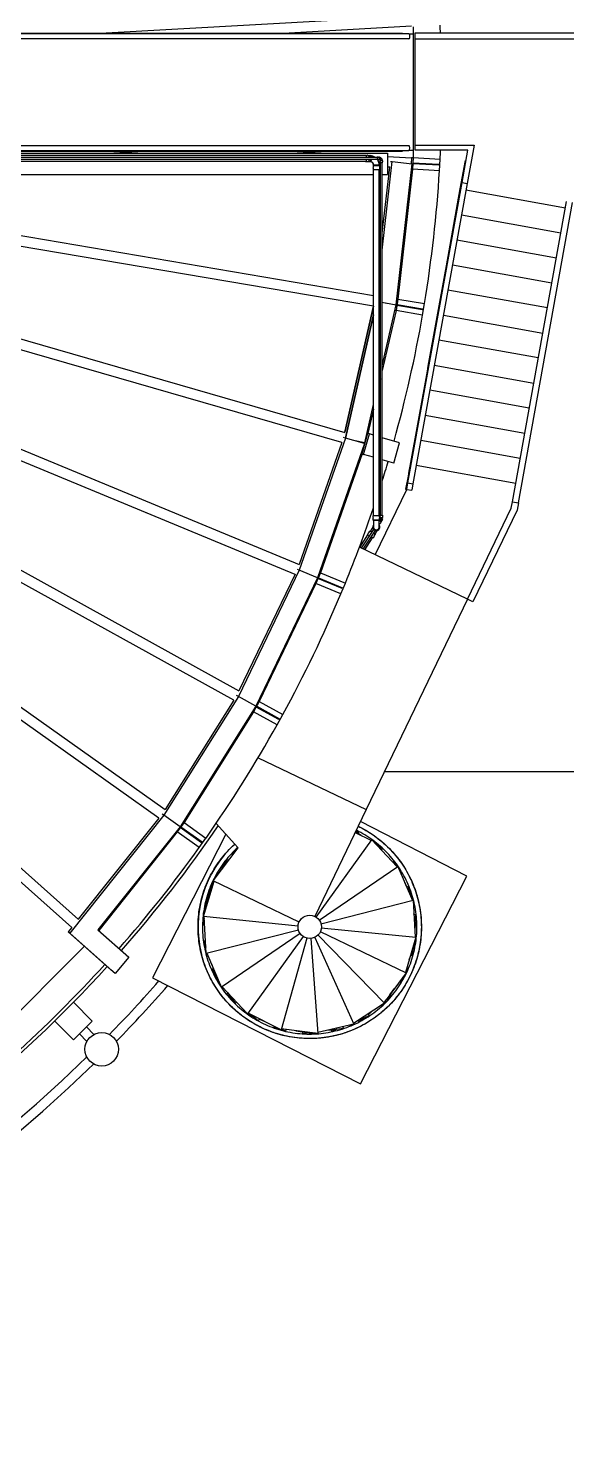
# Model space of a CAD drawing. Header units: millimetres. Extents: x 0 to 157650, y 0 to 89100.
# Drawn here: x 34618 to 39687, y 18890 to 32286 of the extents above; entities that cross this region are included whole.
import ezdxf

# ---------------------------------------------------------------- set-up
doc = ezdxf.new("R2010")
doc.units = ezdxf.units.MM
doc.header["$LTSCALE"] = 150
doc.layers.add('Visible', color=7, linetype='Continuous', lineweight=25)

msp = doc.modelspace()

# ---------------------------------------------------------------- linework, layer by layer
at = {"layer": 'Visible', "color": 9, "true_color": 0xc0c0c0}
for p, q in [((35293, 32242), (38220, 32406)), ((38226, 32307), (37075, 32242)), ((38242, 32302), (38242, 32236)), ((38202, 32236), (28892, 32236)), ((38202, 32188), (28898, 32188)), ((28912, 32242), (38142, 32242)), ((38142, 32236), (38142, 32242)), ((38202, 32236), (38242, 32236)), ((38242, 32236), (38242, 31136)), ((38262, 32244), (39840, 32244)), ((38262, 32186), (38262, 32244)), ((39782, 32186), (38262, 32186)), ((38262, 31186), (38262, 32186)), ((38242, 31686), (38242, 31070)), ((28883, 31111), (38001, 31111)), ((28892, 31136), (38202, 31136)), ((28898, 31184), (38202, 31184)), ((28912, 31130), (38142, 31130)), ((37796, 31088), (28981, 31088)), ((35647, 31111), (35308, 31130)), ((37093, 31130), (37432, 31111)), ((37796, 31090), (37807, 31090)), ((37819, 31090), (37834, 31090)), ((37840, 31087), (37836, 31090)), ((38001, 31111), (38001, 30911)), ((38001, 31079), (38226, 31066)), ((38142, 31136), (38142, 31130)), ((38242, 31136), (38202, 31136)), ((38262, 31138), (38262, 31186)), ((38262, 31186), (38815, 31186)), ((38757, 31138), (38262, 31138)), ((38702, 30835), (38757, 31138)), ((38815, 31186), (38750, 30826)), ((37904, 31052), (28870, 31052)), ((37904, 31070), (28874, 31070)), ((37796, 31034), (28981, 31034)), ((37796, 31032), (37807, 31032)), ((37819, 31032), (37834, 31032)), ((37839, 31034), (37836, 31032)), ((37868, 30999), (37866, 30996)), ((37866, 30996), (37924, 30996)), ((37866, 30996), (37866, 30977)), ((37866, 30967), (37866, 30956)), ((37866, 30956), (37924, 30956)), ((37868, 27694), (37868, 30956)), ((37911, 31072), (37904, 31072)), ((37911, 31050), (37904, 31050)), ((37925, 31072), (37918, 31072)), ((37925, 31050), (37918, 31050)), ((37922, 31000), (37924, 30996)), ((37922, 27694), (37922, 30956)), ((37924, 30996), (37924, 30977)), ((37924, 30967), (37924, 30956)), ((37929, 31069), (37926, 31071)), ((37928, 31052), (37926, 31050)), ((37933, 31046), (37931, 31043)), ((37953, 31043), (37931, 31043)), ((37931, 31034), (37931, 31043)), ((37931, 31021), (37931, 31028)), ((37953, 31021), (37931, 31021)), ((37933, 27701), (37933, 31021)), ((37951, 31047), (37953, 31043)), ((37951, 30196), (38045, 31031)), ((37951, 27701), (37951, 31021)), ((37951, 30358), (38021, 30978)), ((37953, 31034), (37953, 31043)), ((37953, 31021), (37953, 31028)), ((38022, 30978), (38001, 30979)), ((38028, 31033), (38045, 31031)), ((38045, 31031), (38232, 31010)), ((38082, 29683), (38232, 31010)), ((38236, 30961), (38098, 29736)), ((38226, 31066), (38223, 31011)), ((38226, 31071), (38226, 31066)), ((38226, 31071), (38242, 31070)), ((38236, 30961), (38226, 30961)), ((38242, 31070), (38236, 30961)), ((38490, 30946), (38236, 30961)), ((38484, 30997), (38239, 31011)), ((38240, 31021), (38484, 31007)), ((38242, 31070), (38496, 31056)), ((38484, 31007), (38484, 30997)), ((38490, 30946), (38496, 31056)), ((38730, 31041), (38682, 30776)), ((38730, 31041), (38739, 31039)), ((28906, 30911), (37868, 30911)), ((37570, 28385), (28906, 30881)), ((29163, 30911), (37598, 28481)), ((37868, 29669), (30556, 30911)), ((31153, 30911), (37868, 29770)), ((37922, 30911), (37933, 30911)), ((37951, 30911), (38001, 30911)), ((38192, 28005), (38702, 30835)), ((38750, 30826), (38240, 27996)), ((38702, 30835), (38750, 30826)), ((38682, 30776), (38551, 30049)), ((38682, 30776), (38692, 30774)), ((38739, 30765), (39676, 30596)), ((37129, 27143), (28885, 30558)), ((28906, 30657), (37168, 27236)), ((39176, 27828), (39687, 30657)), ((39234, 27817), (39744, 30647)), ((38697, 30529), (39633, 30360)), ((28801, 30356), (36601, 26046)), ((38654, 30294), (39591, 30125)), ((36553, 25959), (28763, 30263)), ((37922, 30101), (37933, 30198)), ((28677, 30055), (35905, 24927)), ((37922, 29939), (37933, 30036)), ((38551, 30049), (38542, 30001)), ((38551, 30049), (38560, 30047)), ((38611, 30058), (39548, 29889)), ((35847, 24846), (28637, 29961)), ((38542, 30001), (38380, 29106)), ((38542, 30001), (38552, 30000)), ((28546, 29739), (35088, 23893)), ((39506, 29653), (38569, 29822)), ((35025, 23816), (28505, 29641)), ((37597, 28482), (37868, 29669)), ((37868, 29669), (37597, 28482)), ((37922, 29713), (37933, 29711)), ((37951, 29707), (37989, 29698)), ((37951, 29108), (38082, 29683)), ((38080, 29628), (37951, 29065)), ((37981, 29700), (38082, 29683)), ((38080, 29628), (38070, 29630)), ((38098, 29736), (38080, 29628)), ((38330, 29585), (38080, 29628)), ((38330, 29636), (38088, 29677)), ((38089, 29738), (38098, 29736)), ((38090, 29687), (38331, 29646)), ((38098, 29736), (38349, 29694)), ((38330, 29585), (38349, 29694)), ((38331, 29646), (38330, 29636)), ((37603, 28426), (37868, 29588)), ((37868, 29587), (37603, 28427)), ((38526, 29586), (39463, 29417)), ((39420, 29182), (38484, 29350)), ((38380, 29106), (38372, 29058)), ((38380, 29106), (38390, 29104)), ((38441, 29115), (39378, 28946)), ((37922, 28981), (37933, 29029)), ((37933, 28986), (37922, 28938)), ((38372, 29058), (38210, 28163)), ((38372, 29058), (38382, 29056)), ((39335, 28710), (38399, 28879)), ((37785, 28381), (37868, 28744)), ((37868, 28701), (37815, 28470)), ((38356, 28643), (39293, 28474)), ((37603, 28427), (37167, 27182)), ((37594, 28430), (37586, 28432)), ((37603, 28427), (37603, 28427)), ((37784, 28375), (37603, 28427)), ((37785, 28381), (37694, 28402)), ((37812, 28471), (37757, 28279)), ((37774, 28274), (37829, 28466)), ((37796, 28429), (37800, 28428)), ((37829, 28466), (37812, 28471)), ((37868, 28455), (37829, 28466)), ((37933, 28436), (37922, 28439)), ((38113, 28384), (37951, 28431)), ((38314, 28407), (39250, 28238)), ((37569, 28386), (37167, 27236)), ((37784, 28375), (37341, 27110)), ((37760, 28278), (37368, 27158)), ((37757, 28279), (37774, 28274)), ((37769, 28323), (37766, 28324)), ((37868, 28247), (37774, 28274)), ((37785, 28381), (37784, 28375)), ((38058, 28192), (38113, 28384)), ((37933, 28228), (37922, 28231)), ((38058, 28192), (37951, 28223)), ((38210, 28163), (38202, 28115)), ((38210, 28163), (38220, 28161)), ((38271, 28171), (39208, 28003)), ((38193, 28068), (38171, 27946)), ((38181, 27944), (38192, 28005)), ((38192, 28005), (38240, 27996)), ((38202, 28115), (38193, 28068)), ((38203, 28066), (38193, 28068)), ((38202, 28115), (38212, 28113)), ((37884, 27327), (38181, 27944)), ((38171, 27946), (38181, 27944)), ((38181, 27944), (38229, 27936)), ((38240, 27996), (38229, 27936)), ((38752, 26909), (39165, 27767)), ((39221, 27749), (38805, 26884)), ((39165, 27767), (39176, 27828)), ((39176, 27828), (39234, 27817)), ((39234, 27817), (39221, 27749)), ((37924, 27694), (37866, 27694)), ((37866, 27683), (37866, 27694)), ((37866, 27654), (37866, 27674)), ((37924, 27654), (37866, 27654)), ((37868, 27651), (37866, 27654)), ((37868, 27651), (37868, 27590)), ((37868, 27651), (37868, 27590)), ((37922, 27651), (37924, 27654)), ((37922, 27590), (37922, 27651)), ((37923, 27651), (37922, 27650)), ((37922, 27590), (37922, 27651)), ((37922, 27626), (37929, 27621)), ((37922, 27614), (37928, 27622)), ((37926, 27653), (37923, 27651)), ((37923, 27651), (37941, 27640)), ((37924, 27683), (37924, 27694)), ((37924, 27654), (37924, 27674)), ((37929, 27657), (37926, 27653)), ((37929, 27657), (37926, 27653)), ((37933, 27627), (37929, 27621)), ((37931, 27701), (37953, 27701)), ((37931, 27701), (37931, 27694)), ((37931, 27687), (37931, 27679)), ((37931, 27679), (37953, 27679)), ((37933, 27675), (37931, 27679)), ((37933, 27675), (37933, 27661)), ((37933, 27675), (37933, 27661)), ((37941, 27640), (37937, 27632)), ((37941, 27643), (37944, 27647)), ((37941, 27643), (37944, 27647)), ((37941, 27643), (37941, 27640)), ((37951, 27675), (37953, 27679)), ((37951, 27661), (37951, 27675)), ((37951, 27661), (37951, 27675)), ((37953, 27701), (37953, 27694)), ((37953, 27687), (37953, 27679)), ((37738, 27397), (37815, 27516)), ((37754, 27389), (37870, 27567)), ((37771, 27382), (37886, 27558)), ((37787, 27374), (37860, 27487)), ((37813, 27517), (37819, 27527)), ((37830, 27506), (37813, 27517)), ((37825, 27535), (37835, 27551)), ((37839, 27553), (37835, 27551)), ((37852, 27540), (37835, 27551)), ((37862, 27588), (37839, 27553)), ((37862, 27588), (37839, 27553)), ((37862, 27485), (37846, 27496)), ((37862, 27485), (37869, 27495)), ((37884, 27519), (37867, 27530)), ((37874, 27503), (37884, 27519)), ((37884, 27523), (37907, 27559)), ((37884, 27523), (37907, 27559)), ((37884, 27523), (37884, 27519)), ((38752, 26909), (37735, 27399)), ((37167, 27182), (36595, 25992)), ((37129, 27144), (36600, 26046)), ((37341, 27110), (36759, 25902)), ((37167, 27182), (37151, 27189)), ((37341, 27110), (37167, 27182)), ((37326, 27056), (37317, 27060)), ((37368, 27158), (37326, 27056)), ((37572, 27009), (37345, 27103)), ((37349, 27112), (37576, 27018)), ((37359, 27162), (37368, 27158)), ((37368, 27158), (37603, 27061)), ((37561, 26959), (37603, 27061)), ((37326, 27057), (36792, 25946)), ((37561, 26959), (37326, 27056)), ((37576, 27018), (37572, 27009)), ((38752, 26909), (37798, 24927)), ((38805, 26884), (38752, 26909)), ((36595, 25992), (35893, 24875)), ((36595, 25992), (36579, 26001)), ((36759, 25902), (36595, 25992)), ((36552, 25959), (35904, 24928)), ((36759, 25902), (36046, 24766)), ((36739, 25850), (36730, 25855)), ((36792, 25946), (36739, 25850)), ((36977, 25775), (36763, 25894)), ((36768, 25903), (36982, 25784)), ((36783, 25951), (36792, 25946)), ((36792, 25946), (37014, 25824)), ((36738, 25850), (36083, 24807)), ((36961, 25727), (36739, 25850)), ((36961, 25727), (37014, 25824)), ((36982, 25784), (36977, 25775)), ((36781, 25416), (37798, 24927)), ((37971, 25286), (44863, 25286)), ((37798, 24927), (37314, 23922)), ((35893, 24875), (35008, 23765)), ((35846, 24846), (35087, 23894)), ((35893, 24875), (35878, 24885)), ((36046, 24766), (35893, 24875)), ((36083, 24807), (36020, 24717)), ((36075, 24813), (36083, 24807)), ((36083, 24807), (36290, 24660)), ((36561, 24603), (36385, 24797)), ((38747, 24302), (37744, 24814)), ((36046, 24766), (35272, 23796)), ((36019, 24717), (35280, 23790)), ((36477, 24695), (35787, 23343)), ((36020, 24717), (36011, 24723)), ((36227, 24570), (36020, 24717)), ((36248, 24616), (36048, 24758)), ((36054, 24766), (36254, 24624)), ((36227, 24570), (36290, 24660)), ((37695, 24712), (37848, 24636)), ((37751, 24684), (37698, 24717)), ((37730, 24716), (37701, 24724)), ((37723, 24702), (37730, 24716)), ((36254, 24624), (36248, 24616)), ((36359, 24257), (36592, 24569)), ((36590, 24572), (36561, 24603)), ((36562, 24541), (36580, 24552)), ((36567, 24536), (36562, 24541)), ((36592, 24569), (36590, 24572)), ((37329, 23913), (37852, 24642)), ((37852, 24642), (38091, 24388)), ((37864, 24633), (37862, 24630)), ((37873, 24623), (37864, 24633)), ((37866, 24626), (37884, 24617)), ((37884, 24617), (37880, 24611)), ((37990, 24494), (37882, 24613)), ((37954, 24558), (37904, 24589)), ((37943, 24546), (37954, 24558)), ((36511, 24461), (36418, 24363)), ((36487, 24458), (36459, 24406)), ((36499, 24448), (36487, 24458)), ((37356, 23887), (38096, 24392)), ((38060, 24441), (38049, 24432)), ((38084, 24395), (38060, 24441)), ((38096, 24392), (38234, 24072)), ((36266, 23920), (36366, 24254)), ((36270, 23961), (36359, 24257)), ((37167, 23868), (36359, 24257)), ((36372, 24273), (36378, 24293)), ((36378, 24293), (36384, 24290)), ((36418, 24363), (36432, 24355)), ((36432, 24355), (36431, 24353)), ((37747, 22343), (38747, 24302)), ((38105, 24373), (38119, 24358)), ((38119, 24358), (38113, 24354)), ((38127, 24345), (38116, 24356)), ((38119, 24340), (38127, 24345)), ((36333, 24168), (36304, 24114)), ((36304, 24114), (36316, 24111)), ((36344, 24224), (36332, 24167)), ((36349, 24222), (36344, 24224)), ((38183, 24198), (38162, 24241)), ((38198, 24204), (38180, 24197)), ((38215, 24117), (38198, 24204)), ((38236, 24094), (38209, 24146)), ((37372, 23853), (38241, 24074)), ((38226, 24091), (38236, 24094)), ((38241, 24074), (38261, 23726)), ((38242, 24053), (38251, 24034)), ((38251, 24034), (38243, 24033)), ((36274, 23902), (36261, 23844)), ((37158, 23831), (36266, 23920)), ((36270, 23961), (36278, 23960)), ((36272, 23940), (36270, 23961)), ((36293, 23572), (36273, 23919)), ((38250, 23937), (38248, 23947)), ((38266, 23939), (38249, 23937)), ((38256, 23812), (38266, 23939)), ((38273, 23822), (38262, 23880)), ((35025, 23816), (34993, 23776)), ((35008, 23765), (34993, 23776)), ((34993, 23776), (35393, 23419)), ((35008, 23765), (35433, 23384)), ((35272, 23796), (35563, 23536)), ((36261, 23844), (36277, 23843)), ((37162, 23793), (36293, 23572)), ((37178, 23759), (36437, 23254)), ((37205, 23732), (36682, 23004)), ((37240, 23717), (36997, 22854)), ((37278, 23714), (37345, 22820)), ((37315, 23724), (37683, 22907)), ((37345, 23747), (37972, 23105)), ((37367, 23778), (38175, 23389)), ((37376, 23815), (38268, 23726)), ((38268, 23726), (38168, 23392)), ((38257, 23822), (38273, 23822)), ((35146, 23640), (34307, 22801)), ((36286, 23689), (36270, 23687)), ((36270, 23687), (36289, 23631)), ((36283, 23611), (36290, 23613)), ((36292, 23592), (36283, 23611)), ((38204, 23511), (38261, 23665)), ((38235, 23551), (38240, 23610)), ((38261, 23665), (38251, 23667)), ((38264, 23685), (38256, 23686)), ((38262, 23706), (38264, 23685)), ((35563, 23536), (35433, 23384)), ((36247, 23563), (36247, 23563)), ((36437, 23254), (36300, 23573)), ((36346, 23467), (36397, 23318)), ((38220, 23555), (38235, 23551)), ((35433, 23384), (35393, 23419)), ((35787, 23343), (37747, 22343)), ((36359, 23429), (36344, 23423)), ((36344, 23423), (36377, 23374)), ((36397, 23318), (36407, 23324)), ((38175, 23389), (37967, 23110)), ((38126, 23300), (38144, 23348)), ((38156, 23353), (38150, 23356)), ((38162, 23373), (38156, 23353)), ((38172, 23390), (38181, 23403)), ((38181, 23403), (38173, 23407)), ((36415, 23288), (36421, 23292)), ((36429, 23273), (36415, 23288)), ((36682, 23004), (36443, 23258)), ((36499, 23199), (36486, 23189)), ((36486, 23189), (36532, 23151)), ((36497, 23201), (36565, 23102)), ((38034, 23172), (38021, 23183)), ((38022, 23182), (38063, 23239)), ((38114, 23307), (38126, 23300)), ((35219, 22935), (35042, 23113)), ((36565, 23102), (36578, 23115)), ((36576, 23114), (36590, 23102)), ((37972, 23105), (37681, 22914)), ((37942, 23077), (37937, 23082)), ((37954, 23093), (37942, 23077)), ((37951, 23089), (37953, 23087)), ((37953, 23087), (37961, 23098)), ((37968, 23108), (37988, 23135)), ((37982, 23130), (38034, 23172)), ((34865, 22936), (35042, 22759)), ((35219, 22935), (35042, 22759)), ((36649, 23029), (36654, 23034)), ((36668, 23019), (36649, 23029)), ((36997, 22854), (36686, 23010)), ((36691, 23008), (36686, 23001)), ((36686, 23001), (36740, 22977)), ((36723, 22992), (36786, 22939)), ((36786, 22939), (36795, 22956)), ((36793, 22954), (36843, 22931)), ((37723, 22941), (37729, 22929)), ((37729, 22929), (37775, 22966)), ((37733, 22948), (37830, 22989)), ((37830, 22989), (37819, 23005)), ((37821, 23002), (37846, 23023)), ((35169, 22744), (35098, 22815)), ((35234, 22809), (35163, 22880)), ((36933, 22886), (36929, 22875)), ((36929, 22875), (36960, 22871)), ((36958, 22865), (36960, 22872)), ((36979, 22863), (36958, 22865)), ((37345, 22820), (36999, 22861)), ((37002, 22860), (37042, 22842)), ((37042, 22842), (37045, 22855)), ((37137, 22844), (37304, 22820)), ((37199, 22835), (37198, 22819)), ((37198, 22819), (37256, 22827)), ((37304, 22818), (37304, 22825)), ((37325, 22822), (37304, 22818)), ((37310, 22819), (37315, 22818)), ((37315, 22818), (37315, 22820)), ((37683, 22907), (37345, 22827)), ((37443, 22850), (37584, 22868)), ((37468, 22853), (37471, 22838)), ((37471, 22838), (37525, 22861)), ((37584, 22868), (37579, 22883)), ((37646, 22891), (37643, 22898)), ((37663, 22902), (37646, 22891))]:
    msp.add_line(p, q, dxfattribs=at)
for centre, radius in [((37267, 23823), 110), ((35308, 22670), 158)]:
    msp.add_circle(centre, radius, dxfattribs=at)
for centre, radius, start, end in [((26292, 31686), 12796, 45.6757, 314.3243), ((26292, 31686), 12220, 2.6186, 2.9591), ((26292, 31686), 12220, 357.0463, 357.4283), ((37867, 30972), 4.65, 101.8123, 258.1877), ((37865, 30977), 0.25, 281.8123, 0), ((37865, 30967), 0.25, 0, 78.1877), ((37925, 30977), 0.25, 180, 258.1877), ((37925, 30967), 0.25, 101.8123, 180), ((37924, 30972), 4.65, 281.8123, 78.1877), ((37932, 31031), 3.31, 107.3463, 252.6537), ((37931, 31034), 0.25, 287.3463, 0), ((37931, 31028), 0.25, 0, 72.6537), ((37952, 31031), 3.31, 287.3463, 72.6537), ((37953, 31034), 0.25, 180, 252.6537), ((37953, 31028), 0.25, 107.3463, 180), ((26292, 31686), 12220, 350.6177, 356.5305), ((26292, 31686), 12220, 344.3974, 350.102), ((26292, 31686), 12220, 342.5715, 343.4597), ((26292, 31686), 12220, 342.1234, 342.2919), ((26292, 31686), 12220, 337.7606, 341.3162), ((37867, 27678), 4.65, 101.8123, 258.1877), ((37895, 27589), 33.2, 144.415, 35.585), ((37865, 27683), 0.25, 281.8123, 0), ((37865, 27674), 0.25, 0, 78.1877), ((37895, 27589), 29.3, 157.1466, 22.8534), ((37925, 27683), 0.25, 180, 258.1877), ((37925, 27674), 0.25, 101.8123, 180), ((37924, 27678), 4.65, 281.8123, 78.1877), ((37932, 27690), 3.31, 107.3463, 252.6537), ((37942, 27661), 13.2, 132.7847, 47.2153), ((37931, 27694), 0.25, 287.3463, 0), ((37931, 27687), 0.25, 0, 72.6537), ((37942, 27661), 10.7, 146.8466, 33.1534), ((37934, 27630), 3.31, 254.195, 39.5023), ((37933, 27627), 0.25, 74.195, 146.8486), ((37937, 27632), 0.25, 146.8486, 219.5023), ((37953, 27694), 0.25, 180, 252.6537), ((37952, 27690), 3.31, 287.3463, 72.6537), ((37953, 27687), 0.25, 107.3463, 180), ((37823, 27530), 4.65, 68.7635, 225.1389), ((37819, 27527), 0.25, 326.9512, 45.1389), ((37824, 27535), 0.25, 248.7635, 326.9512), ((37870, 27499), 4.65, 248.7635, 45.1389), ((37869, 27495), 0.25, 68.7635, 146.9512), ((37874, 27503), 0.25, 146.9512, 225.1389), ((26292, 31686), 12220, 331.332, 337.2448), ((26292, 31686), 12220, 324.9034, 330.8162), ((26292, 31686), 12250, 318.6875, 325.6495), ((26292, 31686), 12220, 318.6886, 324.3877), ((37267, 23823), 1052, 132.1409, 194.2965), ((26292, 31686), 12250, 300.1233, 317.7465), ((26292, 31686), 12220, 312.0463, 317.7453), ((26292, 31686), 12704, 315.6781, 318.7706), ((26292, 31686), 12796, 315.6757, 318.8747), ((26292, 31686), 12704, 225.2075, 314.3219)]:
    msp.add_arc(centre, radius, start, end, dxfattribs=at)
for centre, major_axis, start_param, end_param in [((38202, 32212), (0, -24.1), 0, 3.141593), ((37796, 31061), (0, 29.3), 5.024604, 6.682052), ((37796, 31061), (0, 27), 5.052226, 6.283185), ((37834, 31061), (0, 29.3), 5.024604, 6.283185), ((38202, 31160), (0, 24.1), 3.141593, 6.283185), ((37796, 31061), (0, -29.3), 5.884319, 7.541767), ((37796, 31061), (0, -27), 0, 1.230959), ((37834, 31061), (0, -29.3), 0, 1.258581), ((37904, 31061), (0, -10.7), 5.704549, 10.003414), ((37904, 31061), (0, 9), 3.141593, 6.283185), ((37925, 31061), (0, -10.7), 0, 3.141593)]:
    msp.add_ellipse(centre, major_axis=major_axis, ratio=0.34202, start_param=start_param, end_param=end_param, dxfattribs=at)
for points, knots in [([(37804, 31090), (37804, 31091), (37805, 31091), (37806, 31092), (37807, 31093), (37809, 31094), (37811, 31094), (37814, 31094), (37815, 31093), (37817, 31092), (37818, 31091), (37821, 31088), (37822, 31085), (37824, 31080), (37825, 31076), (37825, 31072), (37825, 31071), (37825, 31070)], [2.746612, 2.746612, 2.746612, 2.746612, 2.817468, 2.817468, 2.97004, 2.97004, 3.17762, 3.17762, 3.345999, 3.345999, 3.570945, 3.570945, 3.935018, 3.935018, 4.298772, 4.298772, 4.409822, 4.409822, 4.409822, 4.409822]), ([(37839, 31088), (37847, 31087), (37856, 31085), (37872, 31079), (37879, 31075), (37886, 31070)], [3.1956373, 3.1956373, 3.1956373, 3.1956373, 3.4817068, 3.4817068, 3.7689329, 3.7689329, 3.7689329, 3.7689329]), ([(37886, 31070), (37879, 31076), (37871, 31080), (37854, 31086), (37847, 31087), (37839, 31088)], [2.6196931, 2.6196931, 2.6196931, 2.6196931, 2.9328741, 2.9328741, 3.1929888, 3.1929888, 3.1929888, 3.1929888]), ([(37840, 31087), (37840, 31087), (37840, 31087), (37841, 31086), (37842, 31085), (37843, 31082), (37844, 31080), (37846, 31075), (37846, 31072), (37846, 31070)], [-16.432088, -16.432088, -16.432088, -16.432088, -16.285566, -16.285566, -15.576586, -15.576586, -14.506363, -14.506363, -13.700078, -13.700078, -13.700078, -13.700078]), ([(37812, 31028), (37810, 31028), (37809, 31028), (37806, 31029), (37805, 31030), (37804, 31031), (37804, 31031), (37804, 31032)], [0, 0, 0, 0, 0.1666127, 0.1666127, 0.3718384, 0.3718384, 0.394981, 0.394981, 0.394981, 0.394981]), ([(37825, 31052), (37825, 31049), (37825, 31046), (37823, 31041), (37822, 31038), (37820, 31033), (37819, 31031), (37815, 31028), (37813, 31028), (37812, 31028)], [5.014956, 5.014956, 5.014956, 5.014956, 5.313972, 5.313972, 5.66405, 5.66405, 6.045248, 6.045248, 6.283185, 6.283185, 6.283185, 6.283185]), ([(37838, 31034), (37841, 31033), (37843, 31033), (37849, 31030), (37851, 31029), (37856, 31025), (37859, 31022), (37863, 31017), (37864, 31013), (37867, 31007), (37868, 31003), (37868, 30999)], [3.271392, 3.271392, 3.271392, 3.271392, 3.51286, 3.51286, 3.790016, 3.790016, 4.067171, 4.067171, 4.344327, 4.344327, 4.621482, 4.621482, 4.621482, 4.621482]), ([(37868, 30999), (37868, 31002), (37867, 31005), (37865, 31011), (37864, 31015), (37860, 31021), (37857, 31024), (37852, 31028), (37849, 31030), (37843, 31033), (37841, 31033), (37838, 31034)], [1.767144, 1.767144, 1.767144, 1.767144, 1.968631, 1.968631, 2.263827, 2.263827, 2.568334, 2.568334, 2.882493, 2.882493, 3.117234, 3.117234, 3.117234, 3.117234]), ([(37846, 31052), (37846, 31050), (37846, 31048), (37845, 31044), (37844, 31041), (37842, 31037), (37841, 31036), (37840, 31035), (37839, 31034), (37839, 31034)], [-11.859664, -11.859664, -11.859664, -11.859664, -11.297939, -11.297939, -10.284322, -10.284322, -9.209574, -9.209574, -9.106368, -9.106368, -9.106368, -9.106368]), ([(37868, 30999), (37868, 30999), (37868, 30999), (37868, 30999), (37868, 30999), (37869, 30999), (37870, 30999), (37870, 30999), (37871, 30999), (37873, 30999), (37875, 30999), (37880, 31000), (37884, 31000), (37890, 31000), (37894, 31000), (37900, 31000), (37903, 31000), (37909, 31000), (37912, 31000), (37917, 31000), (37918, 31000), (37921, 31000), (37922, 31000), (37922, 31000), (37922, 31000), (37922, 31000)], [-9.451078, -9.451078, -9.451078, -9.451078, -9.209574, -9.209574, -8.739533, -8.739533, -8.390163, -8.390163, -7.982608, -7.982608, -7.082514, -7.082514, -6.01069, -6.01069, -5.003981, -5.003981, -4.026787, -4.026787, -3.051083, -3.051083, -2.060652, -2.060652, -1.045583, -1.045583, -0.944814, -0.944814, -0.944814, -0.944814]), ([(37905, 31050), (37905, 31050), (37905, 31050), (37910, 31043), (37914, 31035), (37920, 31018), (37922, 31009), (37922, 31000)], [4.0730102, 4.0730102, 4.0730102, 4.0730102, 4.0749483, 4.0749483, 4.371569, 4.371569, 4.6681898, 4.6681898, 4.6681898, 4.6681898]), ([(37922, 31000), (37922, 31008), (37920, 31016), (37915, 31033), (37911, 31042), (37905, 31050), (37905, 31050), (37905, 31050)], [1.7204363, 1.7204363, 1.7204363, 1.7204363, 1.9903963, 1.9903963, 2.3045556, 2.3045556, 2.3156158, 2.3156158, 2.3156158, 2.3156158]), ([(37910, 31072), (37910, 31072), (37910, 31072), (37911, 31073), (37911, 31073), (37912, 31074), (37913, 31074), (37914, 31074), (37915, 31074), (37916, 31074), (37916, 31074), (37917, 31073), (37918, 31072), (37919, 31071), (37919, 31070), (37920, 31068), (37920, 31066), (37921, 31064), (37921, 31062), (37921, 31061), (37921, 31061), (37921, 31061)], [4.247597, 4.247597, 4.247597, 4.247597, 4.343074, 4.343074, 4.488061, 4.488061, 4.676758, 4.676758, 4.812527, 4.812527, 4.957341, 4.957341, 5.157135, 5.157135, 5.510611, 5.510611, 5.916778, 5.916778, 6.277591, 6.277591, 6.283185, 6.283185, 6.283185, 6.283185]), ([(37921, 31061), (37921, 31060), (37921, 31058), (37920, 31056), (37920, 31055), (37919, 31052), (37919, 31051), (37918, 31050), (37917, 31049), (37917, 31049), (37916, 31048), (37915, 31048), (37915, 31048), (37913, 31048), (37913, 31048), (37912, 31048), (37911, 31049), (37910, 31049), (37910, 31050), (37910, 31050)], [0, 0, 0, 0, 0.351555, 0.351555, 0.711565, 0.711565, 1.107721, 1.107721, 1.291449, 1.291449, 1.401904, 1.401904, 1.566377, 1.566377, 1.700867, 1.700867, 1.85291, 1.85291, 2.035588, 2.035588, 2.035588, 2.035588]), ([(37929, 31069), (37929, 31069), (37929, 31069), (37930, 31069), (37930, 31068), (37931, 31067), (37931, 31066), (37931, 31064), (37931, 31063), (37931, 31061), (37931, 31059), (37931, 31057), (37931, 31056), (37930, 31054), (37930, 31053), (37929, 31052), (37929, 31052), (37928, 31052)], [-5.518789, -5.518789, -5.518789, -5.518789, -5.394073, -5.394073, -5.101679, -5.101679, -4.743486, -4.743486, -4.38361, -4.38361, -4.02207, -4.02207, -3.659042, -3.659042, -3.324761, -3.324761, -3.032479, -3.032479, -3.032479, -3.032479]), ([(37933, 31046), (37933, 31046), (37932, 31047), (37932, 31048), (37931, 31048), (37931, 31049), (37930, 31050), (37930, 31050), (37929, 31051), (37928, 31051), (37928, 31051), (37928, 31051)], [3.4184289, 3.4184289, 3.4184289, 3.4184289, 3.6199809, 3.6199809, 3.8215329, 3.8215329, 4.0230849, 4.0230849, 4.2246369, 4.2246369, 4.3637941, 4.3637941, 4.3637941, 4.3637941]), ([(37933, 31046), (37933, 31046), (37933, 31046), (37932, 31046), (37932, 31047), (37931, 31049), (37931, 31049), (37929, 31051), (37929, 31051), (37928, 31051), (37928, 31051), (37928, 31051)], [1.9530733, 1.9530733, 1.9530733, 1.9530733, 1.9569799, 1.9569799, 2.2411369, 2.2411369, 2.5368861, 2.5368861, 2.8510454, 2.8510454, 2.8984385, 2.8984385, 2.8984385, 2.8984385]), ([(37951, 31047), (37950, 31049), (37950, 31051), (37948, 31055), (37947, 31057), (37944, 31061), (37943, 31063), (37939, 31066), (37937, 31067), (37933, 31069), (37931, 31069), (37929, 31070)], [3.280858, 3.280858, 3.280858, 3.280858, 3.539663, 3.539663, 3.798468, 3.798468, 4.057273, 4.057273, 4.316077, 4.316077, 4.566439, 4.566439, 4.566439, 4.566439]), ([(37951, 31047), (37951, 31048), (37950, 31050), (37949, 31054), (37948, 31056), (37945, 31061), (37943, 31063), (37938, 31066), (37936, 31068), (37932, 31069), (37930, 31069), (37929, 31070)], [1.815502, 1.815502, 1.815502, 1.815502, 1.990396, 1.990396, 2.304556, 2.304556, 2.618715, 2.618715, 2.932874, 2.932874, 3.101083, 3.101083, 3.101083, 3.101083]), ([(37933, 31046), (37933, 31045), (37933, 31045), (37933, 31045), (37933, 31045), (37933, 31045), (37934, 31045), (37934, 31045), (37935, 31046), (37937, 31046), (37938, 31046), (37940, 31046), (37941, 31046), (37943, 31046), (37944, 31046), (37946, 31046), (37947, 31046), (37949, 31046), (37950, 31046), (37950, 31047), (37951, 31047), (37951, 31047), (37951, 31047), (37951, 31047)], [-3.150236, -3.150236, -3.150236, -3.150236, -3.003287, -3.003287, -2.849941, -2.849941, -2.698608, -2.698608, -2.407698, -2.407698, -2.048021, -2.048021, -1.707581, -1.707581, -1.372474, -1.372474, -1.035542, -1.035542, -0.694471, -0.694471, -0.349205, -0.349205, -0.312476, -0.312476, -0.312476, -0.312476]), ([(37895, 27650), (37893, 27650), (37890, 27650), (37886, 27650), (37883, 27650), (37878, 27650), (37876, 27650), (37871, 27650), (37870, 27651), (37868, 27651), (37868, 27651), (37868, 27651)], [-17.022367, -17.022367, -17.022367, -17.022367, -16.285566, -16.285566, -15.576586, -15.576586, -14.506363, -14.506363, -13.438758, -13.438758, -12.779119, -12.779119, -12.779119, -12.779119]), ([(37922, 27651), (37922, 27651), (37922, 27651), (37922, 27651), (37921, 27651), (37918, 27650), (37916, 27650), (37911, 27650), (37908, 27650), (37902, 27650), (37899, 27650), (37895, 27650)], [-4.243793, -4.243793, -4.243793, -4.243793, -4.026787, -4.026787, -3.051083, -3.051083, -2.060652, -2.060652, -1.045583, -1.045583, 0, 0, 0, 0]), ([(37926, 27653), (37926, 27653), (37926, 27653), (37927, 27653), (37927, 27652), (37928, 27651), (37929, 27651), (37931, 27650), (37931, 27649), (37933, 27648), (37933, 27648), (37934, 27647), (37934, 27647), (37936, 27646), (37936, 27646), (37938, 27645), (37939, 27644), (37940, 27644), (37941, 27643), (37941, 27643), (37941, 27643), (37941, 27643)], [-4.271349, -4.271349, -4.271349, -4.271349, -4.02207, -4.02207, -3.659042, -3.659042, -3.324761, -3.324761, -3.003287, -3.003287, -2.849941, -2.849941, -2.698608, -2.698608, -2.407698, -2.407698, -2.048021, -2.048021, -1.707581, -1.707581, -1.421724, -1.421724, -1.421724, -1.421724]), ([(37942, 27675), (37941, 27675), (37940, 27675), (37938, 27675), (37937, 27675), (37936, 27675), (37935, 27675), (37934, 27675), (37933, 27675), (37933, 27675), (37933, 27675), (37933, 27675)], [-5.692854, -5.692854, -5.692854, -5.692854, -5.394073, -5.394073, -5.101679, -5.101679, -4.743486, -4.743486, -4.38361, -4.38361, -4.300563, -4.300563, -4.300563, -4.300563]), ([(37933, 27661), (37933, 27661), (37933, 27661), (37933, 27659), (37933, 27658), (37934, 27656), (37935, 27655), (37937, 27654), (37938, 27653), (37940, 27652), (37941, 27652), (37942, 27652)], [-1.421724, -1.421724, -1.421724, -1.421724, -1.372474, -1.372474, -1.035542, -1.035542, -0.694471, -0.694471, -0.349205, -0.349205, 0, 0, 0, 0]), ([(37951, 27675), (37951, 27675), (37951, 27675), (37951, 27675), (37951, 27675), (37950, 27675), (37949, 27675), (37947, 27675), (37946, 27675), (37944, 27675), (37943, 27675), (37942, 27675)], [-1.392576, -1.392576, -1.392576, -1.392576, -1.372474, -1.372474, -1.035542, -1.035542, -0.694471, -0.694471, -0.349205, -0.349205, 0, 0, 0, 0]), ([(37942, 27652), (37943, 27652), (37944, 27652), (37946, 27653), (37947, 27653), (37948, 27654), (37949, 27655), (37950, 27657), (37951, 27659), (37951, 27660), (37951, 27660), (37951, 27661)], [-5.692854, -5.692854, -5.692854, -5.692854, -5.394073, -5.394073, -5.101679, -5.101679, -4.743486, -4.743486, -4.38361, -4.38361, -4.271349, -4.271349, -4.271349, -4.271349]), ([(37839, 27553), (37839, 27553), (37839, 27553), (37840, 27552), (37841, 27552), (37844, 27550), (37846, 27548), (37850, 27546), (37852, 27544), (37854, 27543)], [-12.767634, -12.767634, -12.767634, -12.767634, -12.371182, -12.371182, -11.297939, -11.297939, -10.284322, -10.284322, -9.395101, -9.395101, -9.395101, -9.395101]), ([(37868, 27590), (37868, 27589), (37868, 27588), (37868, 27584), (37869, 27581), (37872, 27575), (37874, 27572), (37879, 27568), (37882, 27566), (37888, 27563), (37892, 27563), (37895, 27563)], [-4.25526, -4.25526, -4.25526, -4.25526, -4.026787, -4.026787, -3.051083, -3.051083, -2.060652, -2.060652, -1.045583, -1.045583, 0, 0, 0, 0]), ([(37869, 27533), (37871, 27532), (37872, 27531), (37876, 27529), (37878, 27527), (37881, 27525), (37883, 27524), (37884, 27524), (37884, 27523), (37884, 27523)], [-7.55773, -7.55773, -7.55773, -7.55773, -7.082514, -7.082514, -6.01069, -6.01069, -5.003981, -5.003981, -4.25526, -4.25526, -4.25526, -4.25526]), ([(37895, 27563), (37898, 27563), (37900, 27563), (37905, 27564), (37907, 27565), (37912, 27568), (37915, 27571), (37919, 27576), (37920, 27579), (37922, 27585), (37922, 27587), (37922, 27590)], [-17.022367, -17.022367, -17.022367, -17.022367, -16.285566, -16.285566, -15.576586, -15.576586, -14.506363, -14.506363, -13.438758, -13.438758, -12.767634, -12.767634, -12.767634, -12.767634]), ([(37723, 24771), (37734, 24766), (37745, 24760), (37783, 24740), (37809, 24725), (37861, 24692), (37886, 24674), (37934, 24637), (37958, 24617), (38003, 24576), (38024, 24554), (38065, 24509), (38085, 24485), (38122, 24436), (38140, 24411), (38172, 24360), (38188, 24333), (38216, 24279), (38228, 24251), (38252, 24194), (38262, 24165), (38280, 24107), (38288, 24077), (38301, 24018), (38306, 23988), (38314, 23927), (38317, 23896), (38319, 23835), (38319, 23805), (38316, 23744), (38314, 23713), (38306, 23652), (38300, 23622), (38287, 23563), (38279, 23533), (38260, 23475), (38250, 23446), (38226, 23390), (38213, 23362), (38185, 23308), (38169, 23281), (38136, 23230), (38119, 23205), (38081, 23156), (38062, 23133), (38020, 23088), (37998, 23066), (37953, 23025), (37930, 23005), (37881, 22968), (37856, 22951), (37804, 22918), (37778, 22903), (37723, 22875), (37696, 22862), (37639, 22838), (37610, 22828), (37552, 22810), (37522, 22802), (37463, 22789), (37432, 22783), (37372, 22776), (37341, 22773), (37280, 22770), (37249, 22771), (37188, 22773), (37158, 22776), (37097, 22784), (37067, 22790), (37007, 22803), (36978, 22811), (36920, 22829), (36891, 22840), (36834, 22863), (36807, 22876), (36752, 22905), (36726, 22920), (36674, 22953), (36649, 22971), (36601, 23008), (36577, 23028), (36532, 23069), (36511, 23091), (36470, 23136), (36450, 23159), (36413, 23208), (36395, 23233), (36362, 23285), (36347, 23311), (36319, 23366), (36306, 23393), (36283, 23450), (36272, 23479), (36254, 23537), (36246, 23567), (36233, 23626), (36228, 23657), (36220, 23717), (36217, 23748), (36215, 23809), (36215, 23840), (36217, 23901), (36220, 23931), (36228, 23992), (36233, 24022), (36247, 24082), (36255, 24111), (36273, 24170), (36284, 24198), (36307, 24255), (36320, 24283), (36348, 24337), (36364, 24363), (36397, 24415), (36414, 24440), (36452, 24488), (36471, 24512), (36514, 24558), (36537, 24581), (36561, 24603)], [139.605911, 139.605911, 139.605911, 139.605911, 143.695332, 143.695332, 153.979013, 153.979013, 164.262694, 164.262694, 174.546375, 174.546375, 184.830056, 184.830056, 195.113736, 195.113736, 205.397417, 205.397417, 215.681098, 215.681098, 225.964779, 225.964779, 236.24846, 236.24846, 246.532141, 246.532141, 256.815821, 256.815821, 267.099502, 267.099502, 277.383183, 277.383183, 287.666864, 287.666864, 297.950545, 297.950545, 308.234226, 308.234226, 318.517907, 318.517907, 328.801587, 328.801587, 339.085268, 339.085268, 349.368949, 349.368949, 359.65263, 359.65263, 369.936311, 369.936311, 380.219992, 380.219992, 390.503672, 390.503672, 400.787353, 400.787353, 411.071034, 411.071034, 421.354715, 421.354715, 431.638396, 431.638396, 441.922077, 441.922077, 452.205757, 452.205757, 462.489438, 462.489438, 472.773119, 472.773119, 483.0568, 483.0568, 493.340481, 493.340481, 503.624162, 503.624162, 513.907842, 513.907842, 524.191523, 524.191523, 534.475204, 534.475204, 544.758885, 544.758885, 555.042566, 555.042566, 565.326247, 565.326247, 575.609928, 575.609928, 585.893608, 585.893608, 596.177289, 596.177289, 606.46097, 606.46097, 616.744651, 616.744651, 627.028332, 627.028332, 637.312013, 637.312013, 647.595693, 647.595693, 657.879374, 657.879374, 668.163055, 668.163055, 678.446736, 678.446736, 688.730417, 688.730417, 699.014098, 699.014098, 709.297778, 709.297778, 719.581459, 719.581459, 729.86514, 729.86514, 740.784655, 740.784655, 740.784655, 740.784655]), ([(37723, 24771), (37748, 24759), (37772, 24746), (37823, 24717), (37848, 24700), (37898, 24665), (37923, 24646), (37969, 24607), (37992, 24586), (38035, 24543), (38056, 24520), (38095, 24473), (38113, 24449), (38148, 24399), (38165, 24373), (38195, 24320), (38209, 24292), (38235, 24237), (38246, 24209), (38267, 24151), (38276, 24122), (38292, 24063), (38298, 24033), (38309, 23972), (38313, 23942), (38318, 23881), (38319, 23851), (38319, 23789), (38318, 23759), (38312, 23698), (38308, 23667), (38297, 23607), (38291, 23577), (38275, 23518), (38265, 23489), (38244, 23432), (38232, 23403), (38206, 23348), (38192, 23321), (38162, 23268), (38145, 23242), (38110, 23192), (38091, 23168), (38052, 23121), (38031, 23099), (37988, 23056), (37965, 23035), (37918, 22996), (37894, 22977), (37843, 22942), (37818, 22926), (37765, 22895), (37737, 22881), (37682, 22855), (37654, 22844), (37596, 22823), (37567, 22814), (37508, 22798), (37478, 22792), (37418, 22781), (37387, 22777), (37326, 22772), (37296, 22771), (37234, 22771), (37204, 22772), (37143, 22778), (37113, 22782), (37052, 22792), (37022, 22799), (36963, 22815), (36934, 22824), (36877, 22845), (36848, 22857), (36793, 22883), (36766, 22897), (36713, 22928), (36687, 22944), (36637, 22979), (36613, 22998), (36566, 23037), (36544, 23058), (36500, 23102), (36480, 23124), (36440, 23171), (36422, 23195), (36387, 23246), (36370, 23271), (36340, 23324), (36326, 23352), (36300, 23407), (36288, 23435), (36267, 23493), (36258, 23522), (36249, 23555), (36248, 23559), (36247, 23563)], [284.296425, 284.296425, 284.296425, 284.296425, 294.12524, 294.12524, 305.052881, 305.052881, 315.980522, 315.980522, 326.908163, 326.908163, 337.835804, 337.835804, 348.763445, 348.763445, 359.691086, 359.691086, 370.618727, 370.618727, 381.546368, 381.546368, 392.474009, 392.474009, 403.40165, 403.40165, 414.329291, 414.329291, 425.256932, 425.256932, 436.184572, 436.184572, 447.112213, 447.112213, 458.039854, 458.039854, 468.967495, 468.967495, 479.895136, 479.895136, 490.822777, 490.822777, 501.750418, 501.750418, 512.678059, 512.678059, 523.6057, 523.6057, 534.533341, 534.533341, 545.460982, 545.460982, 556.388623, 556.388623, 567.316264, 567.316264, 578.243905, 578.243905, 589.171546, 589.171546, 600.099187, 600.099187, 611.026828, 611.026828, 621.954469, 621.954469, 632.88211, 632.88211, 643.809751, 643.809751, 654.737392, 654.737392, 665.665033, 665.665033, 676.592674, 676.592674, 687.520315, 687.520315, 698.447956, 698.447956, 709.375597, 709.375597, 720.303238, 720.303238, 731.230879, 731.230879, 742.15852, 742.15852, 753.086161, 753.086161, 764.013802, 764.013802, 774.941443, 774.941443, 785.869084, 785.869084, 787.281591, 787.281591, 787.281591, 787.281591]), ([(37723, 24771), (37750, 24758), (37776, 24744), (37828, 24714), (37853, 24697), (37903, 24662), (37927, 24643), (37974, 24603), (37996, 24582), (38039, 24538), (38059, 24516), (38098, 24469), (38117, 24444), (38151, 24394), (38168, 24368), (38198, 24314), (38212, 24287), (38237, 24231), (38249, 24203), (38269, 24145), (38278, 24116), (38293, 24057), (38300, 24027), (38310, 23967), (38313, 23936), (38318, 23875), (38319, 23845), (38319, 23783), (38317, 23753), (38311, 23692), (38307, 23662), (38296, 23601), (38289, 23572), (38273, 23513), (38263, 23484), (38242, 23426), (38230, 23398), (38204, 23343), (38189, 23316), (38158, 23263), (38142, 23237), (38106, 23188), (38087, 23163), (38048, 23117), (38027, 23094), (37983, 23052), (37960, 23031), (37913, 22992), (37889, 22974), (37838, 22939), (37813, 22923), (37759, 22892), (37732, 22879), (37676, 22853), (37648, 22842), (37590, 22821), (37561, 22812), (37502, 22797), (37472, 22790), (37412, 22780), (37381, 22776), (37320, 22772), (37290, 22770), (37228, 22771), (37198, 22773), (37137, 22778), (37107, 22783), (37046, 22794), (37017, 22800), (36958, 22817), (36928, 22826), (36871, 22847), (36843, 22859), (36788, 22886), (36761, 22900), (36708, 22931), (36682, 22948), (36632, 22983), (36608, 23002), (36562, 23042), (36539, 23062), (36496, 23106), (36476, 23129), (36437, 23176), (36418, 23200), (36383, 23251), (36367, 23277), (36337, 23330), (36323, 23357), (36298, 23413), (36286, 23441), (36265, 23500), (36255, 23532), (36247, 23563)], [185.217897, 185.217897, 185.217897, 185.217897, 195.121711, 195.121711, 205.405835, 205.405835, 215.689959, 215.689959, 225.974083, 225.974083, 236.258207, 236.258207, 246.542331, 246.542331, 256.826455, 256.826455, 267.110579, 267.110579, 277.394703, 277.394703, 287.678827, 287.678827, 297.96295, 297.96295, 308.247074, 308.247074, 318.531198, 318.531198, 328.815322, 328.815322, 339.099446, 339.099446, 349.38357, 349.38357, 359.667694, 359.667694, 369.951818, 369.951818, 380.235942, 380.235942, 390.520066, 390.520066, 400.80419, 400.80419, 411.088314, 411.088314, 421.372438, 421.372438, 431.656561, 431.656561, 441.940685, 441.940685, 452.224809, 452.224809, 462.508933, 462.508933, 472.793057, 472.793057, 483.077181, 483.077181, 493.361305, 493.361305, 503.645429, 503.645429, 513.929553, 513.929553, 524.213677, 524.213677, 534.497801, 534.497801, 544.781925, 544.781925, 555.066049, 555.066049, 565.350173, 565.350173, 575.634296, 575.634296, 585.91842, 585.91842, 596.202544, 596.202544, 606.486668, 606.486668, 616.770792, 616.770792, 627.054916, 627.054916, 637.33904, 637.33904, 647.623164, 647.623164, 658.551521, 658.551521, 658.551521, 658.551521]), ([(36590, 24572), (36568, 24552), (36547, 24531), (36506, 24487), (36487, 24465), (36450, 24417), (36433, 24393), (36401, 24342), (36386, 24316), (36358, 24263), (36345, 24236), (36322, 24181), (36312, 24152), (36294, 24095), (36287, 24066), (36274, 24008), (36269, 23978), (36261, 23919), (36259, 23889), (36257, 23829), (36257, 23799), (36260, 23739), (36263, 23709), (36272, 23650), (36277, 23620), (36291, 23562), (36299, 23533), (36318, 23476), (36329, 23448), (36353, 23393), (36366, 23366), (36395, 23314), (36410, 23288), (36443, 23238), (36461, 23214), (36499, 23167), (36518, 23145), (36560, 23101), (36582, 23081), (36627, 23041), (36650, 23023), (36699, 22988), (36724, 22971), (36776, 22940), (36802, 22926), (36856, 22900), (36884, 22888), (36940, 22867), (36968, 22858), (37026, 22842), (37055, 22835), (37114, 22824), (37144, 22820), (37203, 22815), (37233, 22813), (37293, 22813), (37323, 22814), (37383, 22819), (37413, 22823), (37472, 22834), (37501, 22840), (37559, 22856), (37587, 22865), (37644, 22886), (37671, 22897), (37726, 22923), (37752, 22937), (37804, 22967), (37829, 22984), (37878, 23018), (37901, 23037), (37947, 23076), (37969, 23096), (38011, 23139), (38031, 23162), (38068, 23208), (38086, 23232), (38120, 23282), (38136, 23307), (38165, 23360), (38178, 23387), (38202, 23441), (38213, 23469), (38232, 23526), (38241, 23555), (38255, 23613), (38261, 23643), (38270, 23702), (38273, 23732), (38277, 23792), (38277, 23822), (38275, 23881), (38273, 23911), (38266, 23971), (38261, 24000), (38249, 24059), (38242, 24088), (38224, 24145), (38214, 24174), (38192, 24229), (38179, 24257), (38152, 24310), (38137, 24336), (38105, 24387), (38088, 24411), (38052, 24459), (38032, 24482), (37992, 24526), (37971, 24547), (37927, 24588), (37904, 24607), (37856, 24644), (37831, 24661), (37781, 24693), (37755, 24708), (37720, 24725), (37713, 24729), (37705, 24733)], [0, 0, 0, 0, 10.007521, 10.007521, 20.16977, 20.16977, 30.331837, 30.331837, 40.493906, 40.493906, 50.655974, 50.655974, 60.818042, 60.818042, 70.98011, 70.98011, 81.142178, 81.142178, 91.304246, 91.304246, 101.466314, 101.466314, 111.628382, 111.628382, 121.79045, 121.79045, 131.952518, 131.952518, 142.114587, 142.114587, 152.276655, 152.276655, 162.438723, 162.438723, 172.600791, 172.600791, 182.762859, 182.762859, 192.924927, 192.924927, 203.086995, 203.086995, 213.249063, 213.249063, 223.411131, 223.411131, 233.5732, 233.5732, 243.735268, 243.735268, 253.897336, 253.897336, 264.059404, 264.059404, 274.221472, 274.221472, 284.38354, 284.38354, 294.545608, 294.545608, 304.707676, 304.707676, 314.869744, 314.869744, 325.031812, 325.031812, 335.193881, 335.193881, 345.355949, 345.355949, 355.518017, 355.518017, 365.680085, 365.680085, 375.842153, 375.842153, 386.004221, 386.004221, 396.166289, 396.166289, 406.328357, 406.328357, 416.490425, 416.490425, 426.652493, 426.652493, 436.814562, 436.814562, 446.97663, 446.97663, 457.138698, 457.138698, 467.300766, 467.300766, 477.462834, 477.462834, 487.624902, 487.624902, 497.78697, 497.78697, 507.949038, 507.949038, 518.111106, 518.111106, 528.273174, 528.273174, 538.435243, 538.435243, 548.597311, 548.597311, 558.759379, 558.759379, 568.921447, 568.921447, 579.083515, 579.083515, 581.988381, 581.988381, 581.988381, 581.988381])]:
    msp.add_open_spline(points, degree=3, knots=knots, dxfattribs=at)

doc.saveas('drawing.dxf')
